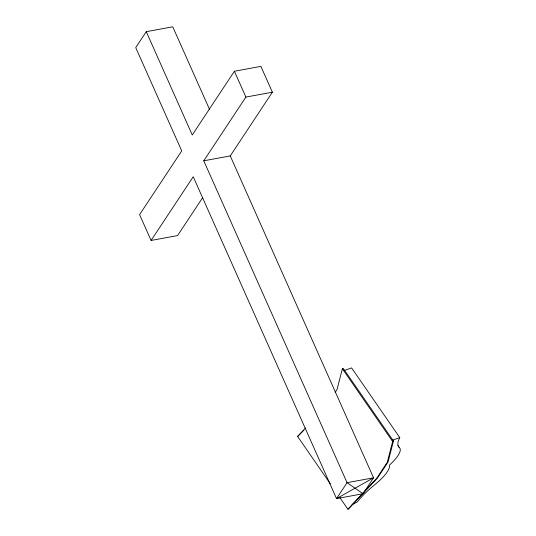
<?xml version="1.0" encoding="UTF-8"?>
<svg xmlns="http://www.w3.org/2000/svg" width="536" height="536" viewBox="0 0 536 536"><rect width="100%" height="100%" fill="white"/><g stroke="black" fill="none" stroke-linecap="round" stroke-linejoin="round"><path stroke-width="0.8" d="M339.811 497.535L347.871 509.2L348.48 509.046L377.518 477.911L388.051 461.978L393.444 441.041L343.187 368.299L342.383 368.748L337.023 389.572L335.194 392.339M393.444 441.041L392.647 441.49L387.28 462.307L376.748 478.239L347.871 509.2M209.616 109.592L172.753 26.8L146.268 31.678L135.735 47.61L181.731 150.904L139.588 214.635L151.092 240.456L177.57 235.585L202.762 197.489M230.245 155.922L373.552 477.804L363.019 493.736L347.073 482.681L203.76 160.8L230.245 155.922L272.382 92.199L260.885 66.37L234.4 71.248L192.263 134.971L146.268 31.678M151.092 240.456L193.228 176.733L336.534 498.614L363.019 493.736M203.76 160.8L245.897 97.07L272.382 92.199M330.33 483.807L297.614 436.458L305.54 427.963M303.912 430.2L297.614 436.458M352.105 504.584L357.164 502.058A51.577 14.626 -34.6 0 1 374.751 484.732A31.959 9.065 -34.6 0 0 389.478 465.094A31.959 9.065 -34.6 0 0 399.333 447.553A51.577 14.626 -34.6 0 1 399.776 437.617L351.609 367.904L344.032 370.577M392.198 440.291L399.776 437.617M397.92 445.503L399.333 447.553M342.383 368.748L392.647 441.49M234.4 71.248L245.897 97.07M347.073 482.681L336.534 498.614L373.552 477.804L347.073 482.681"/></g></svg>
